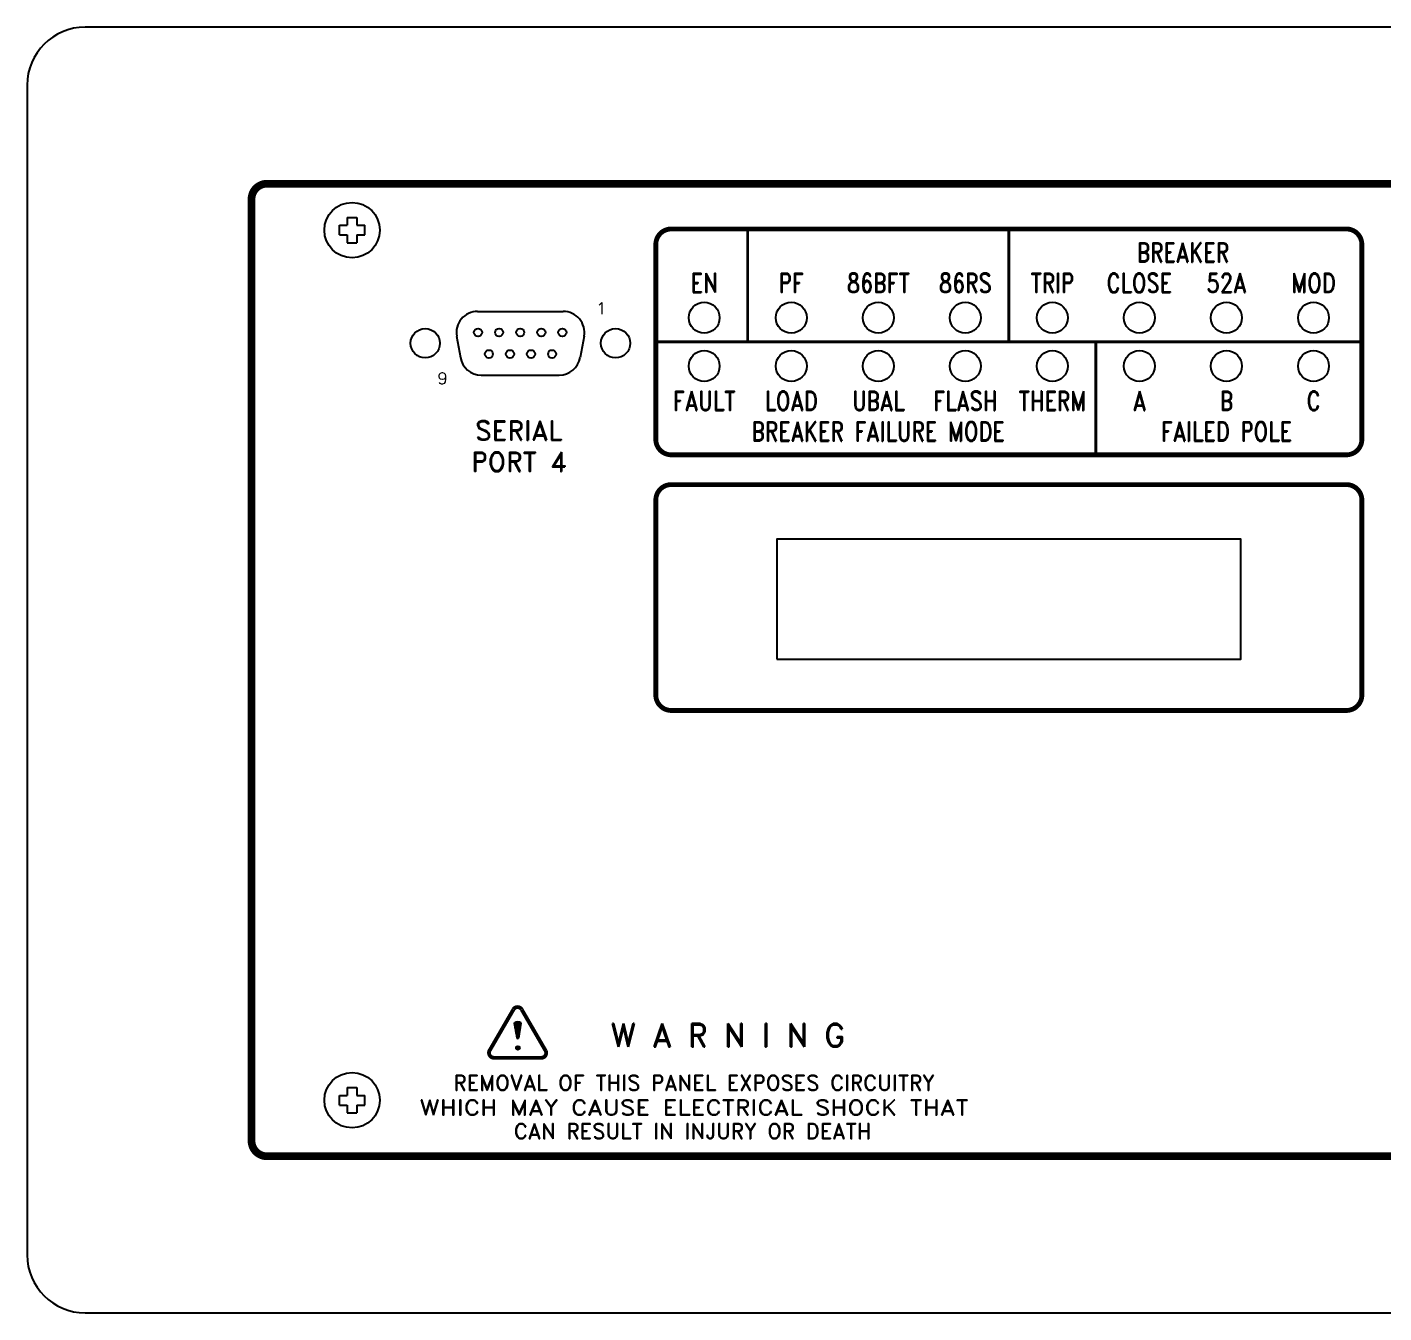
# Model space of a CAD drawing. Extents: x 1.8 to 21.6, y 5.1 to 12.1.
# Drawn here: x 1.79 to 8.81, y 5.48 to 12.13 of the extents above; entities that cross this region are included whole.
import ezdxf
from ezdxf.enums import TextEntityAlignment as Align

# ---------------------------------------------------------------- set-up
doc = ezdxf.new("R2010")
doc.units = 0
doc.header["$MEASUREMENT"] = 0
doc.layers.get('0').update_dxf_attribs({"linetype": 'CONTINUOUS'})
doc.styles.add('ROMAND', font='ROMAND', dxfattribs={"width": 0.875})
doc.styles.add('ROMANS', font='ROMANS')

msp = doc.modelspace()

# ---------------------------------------------------------------- linework, layer by layer
for p, q in [((21.2918, 12.1253), (2.0918, 12.1253)), ((1.7918, 11.8253), (1.7918, 5.7753)), ((2.0918, 5.4753), (21.2918, 5.4753))]:
    msp.add_line(p, q)
at = {"linetype": 'CONTINUOUS'}
for p, q in [((3.4067, 11.0503), (3.4067, 11.1003)), ((3.4067, 11.1003), (3.4468, 11.1003)), ((3.4468, 11.1404), (3.4468, 11.1003)), ((3.4468, 11.1404), (3.4968, 11.1404)), ((3.4968, 11.1404), (3.4968, 11.1003)), ((3.4968, 11.1003), (3.5369, 11.1003)), ((3.5369, 11.0503), (3.5369, 11.1003)), ((3.4067, 11.0503), (3.4468, 11.0503)), ((3.4468, 11.0503), (3.4468, 11.0102)), ((3.4968, 11.0503), (3.4968, 11.0102)), ((3.4968, 11.0503), (3.5369, 11.0503)), ((3.4468, 11.0102), (3.4968, 11.0102)), ((4.311, 6.9739), (4.3245, 6.8968)), ((4.3118, 6.9689), (4.3118, 6.9757)), ((4.3125, 6.9653), (4.3125, 6.9761)), ((4.3135, 6.9597), (4.3135, 6.9767)), ((4.3145, 6.954), (4.3145, 6.9772)), ((4.3155, 6.9483), (4.3155, 6.9776)), ((4.3165, 6.9427), (4.3165, 6.978)), ((4.3175, 6.937), (4.3175, 6.9784)), ((4.3185, 6.9313), (4.3185, 6.9787)), ((4.3195, 6.9256), (4.3195, 6.979)), ((4.3205, 6.92), (4.3205, 6.9793)), ((4.3215, 6.9143), (4.3215, 6.9795)), ((4.3225, 6.9086), (4.3225, 6.9797)), ((4.3235, 6.903), (4.3235, 6.9799)), ((4.3245, 6.8973), (4.3245, 6.9801)), ((4.3255, 6.8956), (4.3255, 6.9802)), ((4.3265, 6.8951), (4.3265, 6.9802)), ((4.3275, 6.8949), (4.3275, 6.9802)), ((4.3285, 6.8949), (4.3285, 6.9802)), ((4.3295, 6.8952), (4.3295, 6.9802)), ((4.3305, 6.8957), (4.3305, 6.9801)), ((4.3448, 6.9739), (4.3311, 6.8968)), ((4.3313, 6.8979), (4.3313, 6.9801)), ((4.3325, 6.9044), (4.3325, 6.9799)), ((4.3335, 6.9101), (4.3335, 6.9797)), ((4.3345, 6.9157), (4.3345, 6.9795)), ((4.3355, 6.9213), (4.3355, 6.9793)), ((4.3365, 6.927), (4.3365, 6.9791)), ((4.3375, 6.9326), (4.3375, 6.9788)), ((4.3383, 6.9374), (4.3383, 6.9786)), ((4.3395, 6.9439), (4.3395, 6.9781)), ((4.3405, 6.9496), (4.3405, 6.9776)), ((4.3415, 6.9552), (4.3415, 6.9772)), ((4.3425, 6.9609), (4.3425, 6.9769)), ((4.3433, 6.9656), (4.3433, 6.9764)), ((4.344, 6.9695), (4.344, 6.9761)), ((4.3205, 6.8416), (4.3205, 6.8506)), ((4.3215, 6.8401), (4.3215, 6.8521)), ((4.3225, 6.8391), (4.3225, 6.8531)), ((4.3235, 6.8383), (4.3235, 6.8539)), ((4.3235, 6.8383), (4.3235, 6.8538)), ((4.3246, 6.8377), (4.3246, 6.8545)), ((4.3256, 6.8372), (4.3256, 6.855)), ((4.3266, 6.8369), (4.3266, 6.8553)), ((4.3276, 6.8367), (4.3276, 6.8554)), ((4.3286, 6.8366), (4.3286, 6.8555)), ((4.3295, 6.8366), (4.3295, 6.8554)), ((4.3305, 6.8367), (4.3305, 6.8555)), ((4.3315, 6.837), (4.3315, 6.8552)), ((4.3325, 6.8373), (4.3325, 6.8549)), ((4.3335, 6.8378), (4.3335, 6.8544)), ((4.3347, 6.8385), (4.3347, 6.8537)), ((4.3355, 6.8393), (4.3355, 6.8529)), ((4.3365, 6.8404), (4.3365, 6.8517)), ((4.3375, 6.8419), (4.3375, 6.8503)), ((3.4067, 6.5503), (3.4067, 6.6003)), ((3.4067, 6.6003), (3.4468, 6.6003)), ((3.4468, 6.6404), (3.4468, 6.6003)), ((3.4468, 6.6404), (3.4968, 6.6404)), ((3.4968, 6.6404), (3.4968, 6.6003)), ((3.4968, 6.6003), (3.5369, 6.6003)), ((3.5369, 6.5503), (3.5369, 6.6003)), ((3.4067, 6.5503), (3.4468, 6.5503)), ((3.4468, 6.5503), (3.4468, 6.5102)), ((3.4968, 6.5503), (3.4968, 6.5102)), ((3.4968, 6.5503), (3.5369, 6.5503)), ((3.4468, 6.5102), (3.4968, 6.5102))]:
    msp.add_line(p, q, dxfattribs=at)
for points, const_width in [([(20.4318, 6.3653), (20.4318, 11.2353, 0.414214), (20.3518, 11.3153), (3.0318, 11.3153, 0.414214), (2.9518, 11.2353), (2.9518, 6.3653, 0.414214), (3.0318, 6.2853), (20.3518, 6.2853, 0.414214)], 0.04), ([(5.1218, 11.0814), (8.6118, 11.0814, -0.414214), (8.6918, 11.0014), (8.6918, 9.9932, -0.414214), (8.6118, 9.9132), (5.1218, 9.9132, -0.414214), (5.0418, 9.9932), (5.0418, 11.0014, -0.414214)], 0.025), ([(5.1218, 9.7592), (8.6118, 9.7592, -0.414214), (8.6918, 9.6792), (8.6918, 8.671, -0.414214), (8.6118, 8.591), (5.1218, 8.591, -0.414214), (5.0418, 8.671), (5.0418, 9.6792, -0.414214)], 0.025)]:
    msp.add_lwpolyline(points, format="xyb", close=True, dxfattribs=dict(at, const_width=const_width))
for points, const_width in [([(5.5168, 10.4973), (5.5168, 11.0814)], 0.015), ([(6.8668, 10.4973), (6.8668, 11.0814)], 0.015), ([(5.0418, 10.4973), (8.6918, 10.4973)], 0.015), ([(7.3168, 10.4973), (7.3168, 9.9132)], 0.015), ([(4.1826, 6.8322), (4.3054, 7.0438)], 0.02), ([(4.4716, 6.8322), (4.3487, 7.0438)], 0.02), ([(4.2042, 6.7946), (4.4499, 6.7946)], 0.02)]:
    msp.add_lwpolyline(points, dxfattribs=dict(at, const_width=const_width))
for points in [[(4.1208, 10.6553, 0.466308), (4.0125, 10.5262, 0.466308)], [(4.6711, 10.5262, 0.466308), (4.5628, 10.6553, 0.466308)], [(4.0315, 10.4162, 0.36397), (4.1398, 10.3253, 0.36397)], [(4.5428, 10.3253, 0.36397), (4.6511, 10.4162, 0.36397)]]:
    msp.add_lwpolyline(points, format="xyb")
for points in [[(4.1208, 10.6553), (4.5628, 10.6553)], [(4.0118, 10.5263), (4.0318, 10.4163)], [(4.6708, 10.5263), (4.6508, 10.4163)], [(4.1398, 10.3253), (4.5428, 10.3253)]]:
    msp.add_lwpolyline(points)
msp.add_lwpolyline([(5.6667, 8.8564), (8.0667, 8.8564), (8.0667, 9.4764), (5.6667, 9.4764)], close=True)
at = {"linetype": 'CONTINUOUS', "const_width": 0.02}
for points in [[(4.3486, 7.0444, 0.575689), (4.3053, 7.0444, 0.575689)], [(4.1829, 6.8332, 0.563069), (4.2049, 6.7945, 0.563069)], [(4.4499, 6.7946, 0.578182), (4.4716, 6.8321, 0.578182)]]:
    msp.add_lwpolyline(points, format="xyb", dxfattribs=at)
for centre, radius in [((3.4718, 11.0753), 0.1432), ((5.2918, 10.6223), 0.08), ((5.7418, 10.6223), 0.08), ((6.1918, 10.6223), 0.08), ((6.6418, 10.6223), 0.08), ((7.0918, 10.6223), 0.08), ((7.5418, 10.6223), 0.08), ((7.9918, 10.6223), 0.08), ((8.4418, 10.6223), 0.08), ((3.8498, 10.4903), 0.076), ((4.1228, 10.5463), 0.021), ((4.2318, 10.5463), 0.021), ((4.3408, 10.5463), 0.021), ((4.4498, 10.5463), 0.021), ((4.5588, 10.5463), 0.021), ((4.8338, 10.4903), 0.076), ((4.1788, 10.4343), 0.021), ((4.2878, 10.4343), 0.021), ((4.3968, 10.4343), 0.021), ((4.5058, 10.4343), 0.021), ((5.2918, 10.3723), 0.08), ((5.7418, 10.3723), 0.08), ((6.1918, 10.3723), 0.08), ((6.6418, 10.3723), 0.08), ((7.0918, 10.3723), 0.08), ((7.5418, 10.3723), 0.08), ((7.9918, 10.3723), 0.08), ((8.4418, 10.3723), 0.08), ((3.4718, 6.5753), 0.1432)]:
    msp.add_circle(centre, radius)
at = {"linetype": 'CONTINUOUS'}
msp.add_circle((4.329, 6.8461), 0.00949, dxfattribs=at)
for centre, start, end in [((2.0918, 11.8253), 90, 180), ((2.0918, 5.7753), 180, 270)]:
    msp.add_arc(centre, 0.3, start, end)
for centre, radius, start, end in [((4.3132, 6.9739), 0.00229, 114.49541, 180.06965), ((4.3282, 6.9482), 0.0321, 60.12008, 119.73686), ((4.343, 6.9745), 0.00185, 340.81126, 53.76366), ((4.3265, 6.8973), 0.002, 190.0021, 236.70481), ((4.3279, 6.8993), 0.00443, 235.16113, 301.44945), ((4.3292, 6.8972), 0.002, 303.18371, 349.95683)]:
    msp.add_arc(centre, radius, start, end, dxfattribs=at)

# ---------------------------------------------------------------- texts
at = {"linetype": 'CONTINUOUS', "style": 'ROMAND', "width": 0.8}
for s, p in [('BREAKER', (7.7668, 10.9103)), ('EN', (5.2918, 10.7523)), ('PF', (5.7418, 10.7523)), ('86BFT', (6.1918, 10.7523)), ('86RS', (6.6418, 10.7523)), ('TRIP', (7.0918, 10.7523)), ('CLOSE', (7.5418, 10.7523)), ('52A', (7.9918, 10.7523)), ('MOD', (8.4418, 10.7523)), ('FAULT', (5.2918, 10.1423)), ('LOAD', (5.7418, 10.1423)), ('UBAL', (6.1918, 10.1423)), ('FLASH', (6.6418, 10.1423)), ('THERM', (7.0918, 10.1423)), ('A', (7.5418, 10.1423)), ('B', (7.9918, 10.1423)), ('C', (8.4418, 10.1423)), ('BREAKER FAILURE MODE', (6.1918, 9.9843)), ('FAILED POLE', (7.9918, 9.9843))]:
    msp.add_text(s, height=0.1, dxfattribs=at).set_placement(p, align=Align.CENTER)
at = {"linetype": 'CONTINUOUS'}
for s, height, style, p in [('1', 0.06, 'ROMANS', (4.7598, 10.6405)), ('9', 0.06, 'ROMANS', (3.9396, 10.2791)), ('SERIAL', 0.1, 'ROMAND', (4.3326, 9.9882)), ('PORT 4', 0.1, 'ROMAND', (4.3339, 9.8274)), ('REMOVAL OF THIS PANEL EXPOSES CIRCUITRY', 0.08, 'ROMAND', (5.2402, 6.6252)), ('CAN RESULT IN INJURY OR DEATH', 0.08, 'ROMAND', (5.2327, 6.3751))]:
    msp.add_text(s, height=height, dxfattribs=dict(at, style=style)).set_placement(p, align=Align.CENTER)
at = {"linetype": 'CONTINUOUS', "style": 'ROMAND'}
msp.add_text('W A R N I N G', height=0.12, dxfattribs=at).set_placement((4.8071, 6.8513))
at = {"linetype": 'CONTINUOUS', "style": 'ROMAND', "width": 1.020714}
msp.add_text('WHICH MAY CAUSE ELECTRICAL SHOCK THAT', height=0.08, rotation=360, dxfattribs=at).set_placement((3.8207, 6.4971), (6.6592, 6.4971), align=Align.FIT)

doc.saveas('drawing.dxf')
